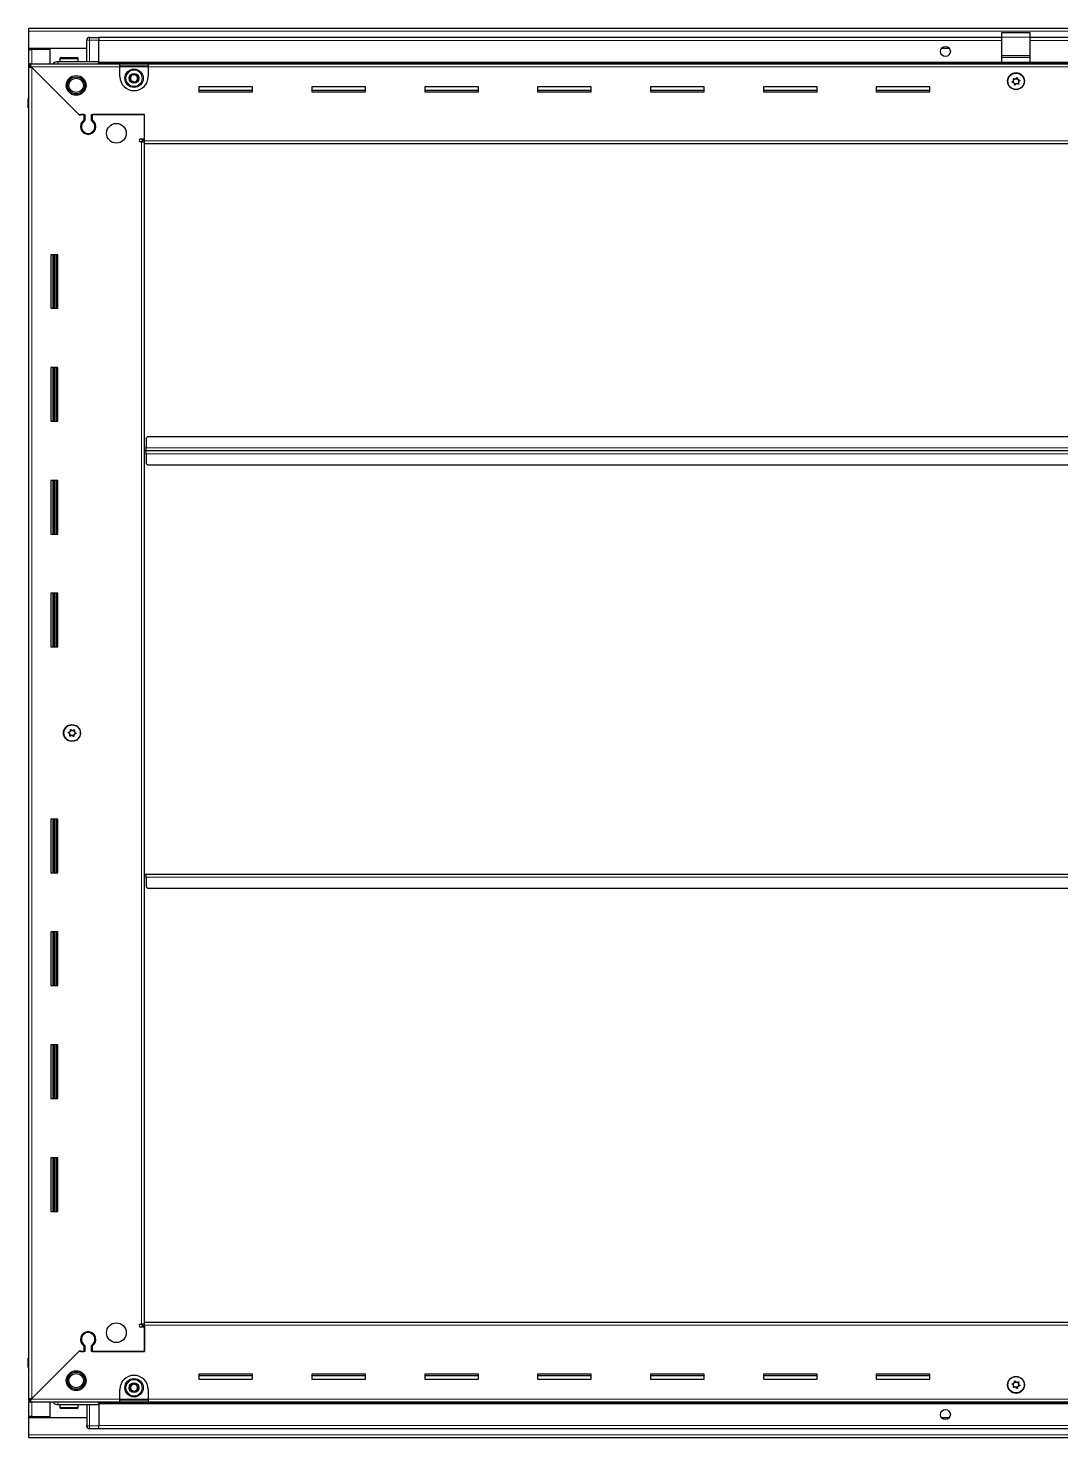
# Model space of a CAD drawing. Header units: millimetres. Extents: x 1219 to 6202, y -1244 to 1898.
# Drawn here: x 4726 to 5458, y 677 to 1676 of the extents above; entities that cross this region are included whole.
import ezdxf

# ---------------------------------------------------------------- set-up
doc = ezdxf.new("R2010")
doc.units = ezdxf.units.MM

msp = doc.modelspace()

# ---------------------------------------------------------------- linework, layer by layer
at = {"color": 7, "linetype": 'Continuous', "lineweight": 25}
for p, q in [((4726.84, 1673.72), (4726.84, 1675.82)), ((4726.84, 1675.82), (6125.84, 1675.82)), ((4726.84, 1661.32), (4726.84, 1673.72)), ((4768.52, 1668.82), (4768.52, 1668.82)), ((4769.84, 1669.32), (4776.34, 1669.32)), ((4769.84, 1669.32), (4776.34, 1669.32)), ((4776.34, 1669.32), (4776.34, 1669.32)), ((4776.34, 1669.32), (4776.34, 1669.32)), ((4776.34, 1669.32), (4776.34, 1667.32)), ((5416.34, 1669.17), (4776.34, 1669.17)), ((5416.34, 1672.82), (5436.34, 1672.82)), ((5416.34, 1669.56), (5416.34, 1672.82)), ((5416.34, 1656.41), (5416.34, 1669.56)), ((5436.34, 1669.56), (5436.34, 1672.82)), ((5436.34, 1656.41), (5436.34, 1669.56)), ((6076.34, 1669.17), (5436.34, 1669.17)), ((4767.84, 1661.32), (4726.84, 1661.32)), ((4726.84, 1660.82), (4726.84, 1661.32)), ((4726.84, 1650.57), (4726.84, 1660.82)), ((4726.84, 1660.82), (4728.94, 1660.82)), ((4728.34, 1660.82), (4728.34, 1661.32)), ((4741.84, 1660.82), (4728.94, 1660.82)), ((4741.84, 1650.57), (4741.84, 1660.82)), ((4767.84, 1652.32), (4767.84, 1667.32)), ((4776.34, 1652.32), (4776.34, 1667.32)), ((5379.21, 1661.32), (5373.47, 1661.32)), ((4726.84, 1649.07), (4726.84, 1650.57)), ((4726.84, 1650.57), (4727.84, 1650.57)), ((4726.84, 1648.57), (4726.84, 1649.07)), ((4726.84, 1649.07), (4727.84, 1649.07)), ((4726.84, 704.07), (4726.84, 1648.57)), ((4728.34, 1648.57), (4726.84, 1648.57)), ((4727.84, 1650.57), (4791.34, 1650.57)), ((4727.84, 1649.07), (4727.84, 1650.57)), ((4728.44, 1648.47), (4762.34, 1614.57)), ((4747.34, 1652.32), (4776.34, 1652.32)), ((4748.84, 1654.22), (4748.84, 1652.32)), ((4749.64, 1655.02), (4761.04, 1655.02)), ((4761.84, 1652.32), (4761.84, 1654.22)), ((4776.27, 1650.57), (4776.34, 1652.29)), ((4776.34, 1652.32), (4776.34, 1651.82)), ((4776.34, 1651.17), (6076.34, 1651.17)), ((4791.34, 1648.47), (4791.34, 1650.57)), ((4791.34, 1650.57), (4811.34, 1650.57)), ((4791.34, 1649.07), (4811.34, 1649.07)), ((4791.34, 1641.57), (4791.34, 1648.47)), ((4811.34, 1650.57), (6041.34, 1650.57)), ((4811.34, 1650.57), (4811.34, 1648.47)), ((4811.34, 1648.47), (4811.34, 1641.57)), ((5416.34, 1655.32), (5416.34, 1656.41)), ((5416.34, 1655.32), (5436.34, 1655.32)), ((5416.34, 1651.82), (5416.34, 1655.32)), ((5416.34, 1651.82), (5436.34, 1651.82)), ((5420.34, 1651.82), (5420.34, 1651.17)), ((5422.84, 1651.17), (5422.84, 1651.82)), ((5429.84, 1651.17), (5429.84, 1651.82)), ((5432.34, 1651.17), (5432.34, 1651.82)), ((5436.34, 1655.32), (5436.34, 1656.41)), ((5436.34, 1651.82), (5436.34, 1655.32)), ((4763.04, 1613.87), (4728.94, 1647.97)), ((4885.34, 1634.32), (4847.34, 1634.32)), ((4847.34, 1634.32), (4847.34, 1630.82)), ((4885.34, 1631.57), (4847.34, 1631.57)), ((4847.34, 1630.82), (4885.34, 1630.82)), ((4885.34, 1630.82), (4885.34, 1634.32)), ((4965.34, 1634.32), (4927.34, 1634.32)), ((4927.34, 1634.32), (4927.34, 1630.82)), ((4965.34, 1631.57), (4927.34, 1631.57)), ((4927.34, 1630.82), (4965.34, 1630.82)), ((4965.34, 1630.82), (4965.34, 1634.32)), ((5045.34, 1634.32), (5007.34, 1634.32)), ((5007.34, 1634.32), (5007.34, 1630.82)), ((5045.34, 1631.57), (5007.34, 1631.57)), ((5007.34, 1630.82), (5045.34, 1630.82)), ((5045.34, 1630.82), (5045.34, 1634.32)), ((5125.34, 1634.32), (5087.34, 1634.32)), ((5087.34, 1634.32), (5087.34, 1630.82)), ((5125.34, 1631.57), (5087.34, 1631.57)), ((5087.34, 1630.82), (5125.34, 1630.82)), ((5125.34, 1630.82), (5125.34, 1634.32)), ((5205.34, 1634.32), (5167.34, 1634.32)), ((5167.34, 1634.32), (5167.34, 1630.82)), ((5205.34, 1631.57), (5167.34, 1631.57)), ((5167.34, 1630.82), (5205.34, 1630.82)), ((5205.34, 1630.82), (5205.34, 1634.32)), ((5285.34, 1634.32), (5247.34, 1634.32)), ((5247.34, 1634.32), (5247.34, 1630.82)), ((5285.34, 1631.57), (5247.34, 1631.57)), ((5247.34, 1630.82), (5285.34, 1630.82)), ((5285.34, 1630.82), (5285.34, 1634.32)), ((5365.34, 1634.32), (5327.34, 1634.32)), ((5327.34, 1634.32), (5327.34, 1630.82)), ((5365.34, 1631.57), (5327.34, 1631.57)), ((5327.34, 1630.82), (5365.34, 1630.82)), ((5365.34, 1630.82), (5365.34, 1634.32)), ((4726.34, 1625.82), (4726.34, 1619.32)), ((4726.34, 1619.32), (4726.34, 1625.82)), ((4726.34, 1619.32), (4726.34, 1619.32)), ((4726.84, 1619.32), (4726.34, 1619.32)), ((4726.49, 1619.32), (4726.49, 733.32)), ((4762.34, 1614.57), (4766.54, 1614.57)), ((4763.74, 1614.57), (4763.04, 1613.87)), ((4765.84, 1614.57), (4763.74, 1614.57)), ((4765.84, 1614.57), (4765.84, 1610.68)), ((4766.54, 1614.57), (4766.54, 1610.29)), ((4771.14, 1614.57), (4808.84, 1614.57)), ((4771.14, 1610.29), (4771.14, 1614.57)), ((4771.84, 1610.68), (4771.84, 1614.57)), ((4808.84, 1614.57), (4771.84, 1614.57)), ((4808.84, 1595.92), (4808.84, 1614.57)), ((4808.84, 1597.32), (4808.84, 1614.57)), ((4766.84, 1601.71), (4766.84, 1600.95)), ((4805.99, 1597.32), (4808.84, 1597.32)), ((4806.74, 1595.32), (4805.99, 1595.32)), ((4806.74, 1595.32), (4808.84, 1595.32)), ((4808.84, 1596.32), (4806.84, 1596.32)), ((4806.84, 1596.32), (4806.84, 1595.32)), ((4808.84, 1593.82), (4808.84, 1595.92)), ((6043.84, 1593.82), (4808.84, 1593.82)), ((4808.84, 758.82), (4808.84, 1593.82)), ((4747.34, 1515.32), (4742.34, 1515.32)), ((4742.34, 1515.32), (4742.34, 1477.32)), ((4744.49, 1477.32), (4744.49, 1515.32)), ((4746.28, 1477.32), (4746.28, 1515.32)), ((4746.32, 1477.32), (4746.32, 1515.32)), ((4747.34, 1477.32), (4747.34, 1515.32)), ((4742.34, 1477.32), (4747.34, 1477.32)), ((4747.34, 1435.32), (4742.34, 1435.32)), ((4742.34, 1435.32), (4742.34, 1397.32)), ((4744.49, 1397.32), (4744.49, 1435.32)), ((4746.28, 1397.32), (4746.28, 1435.32)), ((4746.32, 1397.32), (4746.32, 1435.32)), ((4747.34, 1397.32), (4747.34, 1435.32)), ((4742.34, 1397.32), (4747.34, 1397.32)), ((4809.84, 1379.17), (4809.59, 1379.17)), ((4809.59, 1379.17), (4809.59, 1376.32)), ((4810.84, 1386.32), (4809.84, 1385.32)), ((4809.84, 1385.32), (4809.84, 1378.42)), ((6041.84, 1386.32), (4810.84, 1386.32)), ((4809.59, 1376.32), (4808.84, 1376.32)), ((4809.59, 1376.32), (4809.59, 1373.47)), ((4809.59, 1373.47), (4809.84, 1373.47)), ((4809.84, 1376.32), (4809.84, 1378.42)), ((4809.84, 1374.22), (4809.84, 1376.32)), ((6042.84, 1376.32), (4809.84, 1376.32)), ((4809.84, 1374.22), (4809.84, 1367.32)), ((4809.84, 1367.32), (4810.84, 1366.32)), ((4810.84, 1366.32), (6041.84, 1366.32)), ((4747.34, 1355.32), (4742.34, 1355.32)), ((4742.34, 1355.32), (4742.34, 1317.32)), ((4744.49, 1317.32), (4744.49, 1355.32)), ((4746.28, 1317.32), (4746.28, 1355.32)), ((4746.32, 1317.32), (4746.32, 1355.32)), ((4747.34, 1317.32), (4747.34, 1355.32)), ((4742.34, 1317.32), (4747.34, 1317.32)), ((4747.34, 1275.32), (4742.34, 1275.32)), ((4742.34, 1275.32), (4742.34, 1237.32)), ((4744.49, 1237.32), (4744.49, 1275.32)), ((4746.28, 1237.32), (4746.28, 1275.32)), ((4746.32, 1237.32), (4746.32, 1275.32)), ((4747.34, 1237.32), (4747.34, 1275.32)), ((4742.34, 1237.32), (4747.34, 1237.32)), ((4747.34, 1115.32), (4742.34, 1115.32)), ((4742.34, 1115.32), (4742.34, 1077.32)), ((4744.49, 1077.32), (4744.49, 1115.32)), ((4746.28, 1077.32), (4746.28, 1115.32)), ((4746.32, 1077.32), (4746.32, 1115.32)), ((4747.34, 1077.32), (4747.34, 1115.32)), ((4742.34, 1077.32), (4747.34, 1077.32)), ((4808.84, 1076.32), (4809.59, 1076.32)), ((4809.59, 1076.32), (4809.59, 1073.47)), ((4809.59, 1073.47), (4809.84, 1073.47)), ((4809.84, 1074.22), (4809.84, 1076.32)), ((4809.84, 1076.32), (6042.84, 1076.32)), ((4809.84, 1074.22), (4809.84, 1067.32)), ((4809.84, 1067.32), (4810.84, 1066.32)), ((4810.84, 1066.32), (6041.84, 1066.32)), ((4747.34, 1035.32), (4742.34, 1035.32)), ((4742.34, 1035.32), (4742.34, 997.32)), ((4744.49, 997.32), (4744.49, 1035.32)), ((4746.28, 997.32), (4746.28, 1035.32)), ((4746.32, 997.32), (4746.32, 1035.32)), ((4747.34, 997.32), (4747.34, 1035.32)), ((4742.34, 997.32), (4747.34, 997.32)), ((4747.34, 955.32), (4742.34, 955.32)), ((4742.34, 955.32), (4742.34, 917.32)), ((4744.49, 917.32), (4744.49, 955.32)), ((4746.28, 917.32), (4746.28, 955.32)), ((4746.32, 917.32), (4746.32, 955.32)), ((4747.34, 917.32), (4747.34, 955.32)), ((4742.34, 917.32), (4747.34, 917.32)), ((4747.34, 875.32), (4742.34, 875.32)), ((4742.34, 875.32), (4742.34, 837.32)), ((4744.49, 837.32), (4744.49, 875.32)), ((4746.28, 837.32), (4746.28, 875.32)), ((4746.32, 837.32), (4746.32, 875.32)), ((4747.34, 837.32), (4747.34, 875.32)), ((4742.34, 837.32), (4747.34, 837.32)), ((4766.84, 751.7), (4766.84, 750.94)), ((4805.99, 757.32), (4806.74, 757.32)), ((4808.84, 755.32), (4805.99, 755.32)), ((4808.84, 757.32), (4806.74, 757.32)), ((4806.84, 757.32), (4806.84, 756.32)), ((4806.84, 756.32), (4808.84, 756.32)), ((4808.84, 756.72), (4808.84, 758.82)), ((4808.84, 758.82), (6043.84, 758.82)), ((4808.84, 756.72), (4808.84, 738.07)), ((4808.84, 738.07), (4808.84, 755.32)), ((4765.84, 741.96), (4765.84, 738.07)), ((4766.54, 742.36), (4766.54, 738.07)), ((4771.14, 738.07), (4771.14, 742.36)), ((4771.84, 738.07), (4771.84, 741.96)), ((4726.34, 726.82), (4726.34, 733.32)), ((4726.34, 733.32), (4726.34, 733.32)), ((4726.34, 733.32), (4726.34, 733.32)), ((4726.34, 733.32), (4726.34, 726.82)), ((4726.84, 733.32), (4726.34, 733.32)), ((4762.34, 738.07), (4728.44, 704.17)), ((4728.94, 704.67), (4763.04, 738.77)), ((4766.54, 738.07), (4762.34, 738.07)), ((4763.04, 738.77), (4763.74, 738.07)), ((4763.74, 738.07), (4765.84, 738.07)), ((4808.84, 738.07), (4771.14, 738.07)), ((4771.84, 738.07), (4808.84, 738.07)), ((4726.84, 725.5), (4726.84, 725.5)), ((4885.34, 721.82), (4847.34, 721.82)), ((4847.34, 721.82), (4847.34, 718.32)), ((4847.34, 721.07), (4885.34, 721.07)), ((4885.34, 718.32), (4885.34, 721.82)), ((4965.34, 721.82), (4927.34, 721.82)), ((4927.34, 721.82), (4927.34, 718.32)), ((4927.34, 721.07), (4965.34, 721.07)), ((4965.34, 718.32), (4965.34, 721.82)), ((5045.34, 721.82), (5007.34, 721.82)), ((5007.34, 721.82), (5007.34, 718.32)), ((5007.34, 721.07), (5045.34, 721.07)), ((5045.34, 718.32), (5045.34, 721.82)), ((5125.34, 721.82), (5087.34, 721.82)), ((5087.34, 721.82), (5087.34, 718.32)), ((5087.34, 721.07), (5125.34, 721.07)), ((5125.34, 718.32), (5125.34, 721.82)), ((5205.34, 721.82), (5167.34, 721.82)), ((5167.34, 721.82), (5167.34, 718.32)), ((5167.34, 721.07), (5205.34, 721.07)), ((5205.34, 718.32), (5205.34, 721.82)), ((5285.34, 721.82), (5247.34, 721.82)), ((5247.34, 721.82), (5247.34, 718.32)), ((5247.34, 721.07), (5285.34, 721.07)), ((5285.34, 718.32), (5285.34, 721.82)), ((5365.34, 721.82), (5327.34, 721.82)), ((5327.34, 721.82), (5327.34, 718.32)), ((5327.34, 721.07), (5365.34, 721.07)), ((5365.34, 718.32), (5365.34, 721.82)), ((4791.34, 704.17), (4791.34, 711.07)), ((4811.34, 711.07), (4811.34, 704.17)), ((4847.34, 718.32), (4885.34, 718.32)), ((4927.34, 718.32), (4965.34, 718.32)), ((5007.34, 718.32), (5045.34, 718.32)), ((5087.34, 718.32), (5125.34, 718.32)), ((5167.34, 718.32), (5205.34, 718.32)), ((5247.34, 718.32), (5285.34, 718.32)), ((5327.34, 718.32), (5365.34, 718.32)), ((4726.84, 703.57), (4726.84, 704.07)), ((4728.34, 704.07), (4726.84, 704.07)), ((4726.84, 703.57), (4726.84, 702.07)), ((4727.84, 703.57), (4726.84, 703.57)), ((4726.84, 691.82), (4726.84, 702.07)), ((4727.84, 702.07), (4726.84, 702.07)), ((4727.84, 703.57), (4727.84, 702.07)), ((4791.34, 702.07), (4727.84, 702.07)), ((4741.84, 691.82), (4741.84, 702.07)), ((4747.34, 700.32), (4776.34, 700.32)), ((4748.84, 700.32), (4748.84, 698.42)), ((4761.84, 698.42), (4761.84, 700.32)), ((4767.84, 700.32), (4767.84, 685.32)), ((4776.34, 700.36), (4776.27, 702.07)), ((6076.34, 701.47), (4776.34, 701.47)), ((4776.34, 700.32), (4776.34, 700.82)), ((4776.34, 700.32), (4776.34, 685.32)), ((4791.34, 702.07), (4791.34, 704.17)), ((4811.34, 703.57), (4791.34, 703.57)), ((4811.34, 702.07), (4791.34, 702.07)), ((4811.34, 704.17), (4811.34, 702.07)), ((6041.34, 702.07), (4811.34, 702.07)), ((4728.94, 691.82), (4726.84, 691.82)), ((4726.84, 691.32), (4726.84, 691.82)), ((4726.84, 678.92), (4726.84, 691.32)), ((4726.84, 691.32), (4767.84, 691.32)), ((4728.34, 691.32), (4728.34, 691.82)), ((4728.94, 691.82), (4741.84, 691.82)), ((4753.42, 697.62), (4749.64, 697.62)), ((4761.04, 697.62), (4753.42, 697.62)), ((5373.47, 691.32), (5379.21, 691.32)), ((4767.84, 685.32), (4767.84, 685.32)), ((4769.84, 683.32), (4776.34, 683.32)), ((4769.84, 683.32), (4776.34, 683.32)), ((4776.34, 683.32), (4776.34, 685.32)), ((4776.34, 683.47), (6076.34, 683.47)), ((4776.34, 683.32), (4776.34, 683.32)), ((4726.84, 676.82), (4726.84, 678.92)), ((6125.84, 676.82), (4726.84, 676.82))]:
    msp.add_line(p, q, dxfattribs=at)
at = {"color": 8, "linetype": 'Continuous', "lineweight": 18}
for p, q in [((6125.84, 1673.72), (4726.84, 1673.72)), ((4769.84, 1669.32), (4769.84, 1667.32)), ((5416.34, 1669.56), (5436.34, 1669.56)), ((4728.94, 1660.82), (4728.94, 1661.32)), ((4728.94, 1650.57), (4728.94, 1660.82)), ((4767.84, 1667.32), (4769.84, 1667.32)), ((4769.84, 1667.32), (4769.84, 1652.32)), ((4776.34, 1667.32), (4769.84, 1667.32)), ((5416.34, 1667.17), (4776.34, 1667.17)), ((6076.34, 1667.17), (5436.34, 1667.17)), ((4791.34, 1648.47), (4728.44, 1648.47)), ((4748.84, 1654.22), (4761.84, 1654.22)), ((5416.34, 1651.82), (4776.34, 1651.82)), ((6076.34, 1650.59), (4776.34, 1650.59)), ((4791.34, 1648.47), (4811.34, 1648.47)), ((6041.34, 1648.47), (4811.34, 1648.47)), ((5416.34, 1656.41), (5436.34, 1656.41)), ((5422.34, 1651.17), (5422.34, 1651.82)), ((5430.34, 1651.17), (5430.34, 1651.82)), ((6076.34, 1651.82), (5436.34, 1651.82)), ((4728.94, 1647.97), (4728.94, 704.67)), ((4726.84, 1625.82), (4726.34, 1625.82)), ((4806.74, 757.32), (4806.74, 1595.32)), ((4808.84, 1595.92), (6043.84, 1595.92)), ((4743.84, 1515.32), (4743.84, 1477.32)), ((4745.08, 1515.32), (4745.08, 1477.32)), ((4743.84, 1435.32), (4743.84, 1397.32)), ((4745.08, 1435.32), (4745.08, 1397.32)), ((6042.84, 1378.42), (4809.84, 1378.42)), ((4809.84, 1374.22), (6042.84, 1374.22)), ((4743.84, 1355.32), (4743.84, 1317.32)), ((4745.08, 1355.32), (4745.08, 1317.32)), ((4743.84, 1275.32), (4743.84, 1237.32)), ((4745.08, 1275.32), (4745.08, 1237.32)), ((4743.84, 1115.32), (4743.84, 1077.32)), ((4745.08, 1115.32), (4745.08, 1077.32)), ((4809.84, 1074.22), (6042.84, 1074.22)), ((4743.84, 1035.32), (4743.84, 997.32)), ((4745.08, 1035.32), (4745.08, 997.32)), ((4743.84, 955.32), (4743.84, 917.32)), ((4745.08, 955.32), (4745.08, 917.32)), ((4743.84, 875.32), (4743.84, 837.32)), ((4745.08, 875.32), (4745.08, 837.32)), ((6043.84, 756.72), (4808.84, 756.72)), ((4726.84, 726.82), (4726.34, 726.82)), ((4728.44, 704.17), (4791.34, 704.17)), ((4728.94, 691.82), (4728.94, 702.07)), ((4769.84, 685.32), (4769.84, 700.32)), ((4776.34, 702.06), (6076.34, 702.06)), ((4776.34, 700.82), (6076.34, 700.82)), ((4811.34, 704.17), (4791.34, 704.17)), ((4811.34, 704.17), (6041.34, 704.17)), ((4728.94, 691.32), (4728.94, 691.82)), ((4753.15, 698.42), (4748.84, 698.42)), ((4761.84, 698.42), (4753.15, 698.42)), ((4767.84, 685.32), (4769.84, 685.32)), ((4769.84, 683.32), (4769.84, 685.32)), ((4776.34, 685.32), (4769.84, 685.32)), ((4776.34, 685.47), (6076.34, 685.47)), ((6125.84, 678.92), (4726.84, 678.92))]:
    msp.add_line(p, q, dxfattribs=at)
at = {"color": 7, "linetype": 'Continuous', "lineweight": 25, "flags": 128}
msp.add_lwpolyline([(4767.99, 684.57), (4767.88, 684.93), (4767.84, 685.32)], dxfattribs=at)
at = {"color": 7, "linetype": 'Continuous', "lineweight": 25}
for centre, radius in [((5376.34, 1659.32), 3.5), ((4760.34, 1635.32), 7), ((4760.34, 1635.32), 6.03), ((4760.34, 1635.32), 5.1), ((4801.34, 1640.32), 6.5), ((4801.34, 1640.32), 3.46), ((5426.34, 1638.32), 6), ((5426.34, 1638.17), 5.79), ((5426.34, 1638.17), 1.85), ((4788.84, 1601.32), 7), ((4757.34, 1176.32), 6), ((4757.49, 1176.32), 5.79), ((4757.49, 1176.32), 1.85), ((4788.84, 751.32), 7), ((4760.34, 717.32), 7), ((4760.34, 717.32), 6.03), ((4760.34, 717.32), 5.1), ((5426.34, 714.32), 6), ((5426.34, 714.47), 5.79), ((4801.34, 712.32), 6.5), ((4801.34, 712.32), 3.46), ((5426.34, 714.47), 1.85), ((5376.34, 693.32), 3.5)]:
    msp.add_circle(centre, radius, dxfattribs=at)
at = {"color": 8, "linetype": 'Continuous', "lineweight": 18}
for centre in [(4801.34, 1640.32), (4801.34, 712.32)]:
    msp.add_circle(centre, 5.7, dxfattribs=at)
at = {"color": 7, "linetype": 'Continuous', "lineweight": 25}
for centre, radius, start, end in [((4769.84, 1667.32), 2, 90, 180), ((4769.84, 1667.32), 2, 90, 131.40962), ((4749.64, 1654.22), 0.8, 90, 180), ((4761.04, 1654.22), 0.8, 0, 90), ((4767.64, 1652.52), 0.2, 270, 0), ((4801.34, 1641.57), 10, 180, 270), ((4801.34, 1640.32), 2.5, 134.01559, 194.01559), ((4801.34, 1640.32), 2.5, 194.01559, 254.01559), ((4801.34, 1640.32), 2.5, 74.01559, 134.01559), ((4801.34, 1640.32), 2.5, 254.01559, 314.01559), ((4801.34, 1641.57), 10, 270, 0), ((4801.34, 1640.32), 2.5, 14.01559, 74.01559), ((4801.34, 1640.32), 2.5, 314.01559, 14.01559), ((4728.34, 1625.82), 2, 138.59038, 180), ((4768.84, 1606.07), 5.5, 123.05573, 56.94427), ((4768.84, 1606.07), 4.8, 118.63099, 61.36901), ((4805.99, 1596.32), 1, 90, 270), ((4768.84, 746.57), 5.5, 303.05573, 236.94427), ((4768.84, 746.57), 4.8, 298.63099, 241.36901), ((4805.99, 756.32), 1, 90, 270), ((4728.34, 726.82), 2, 180, 221.40962), ((4728.34, 726.82), 2, 180, 221.40962), ((4801.34, 711.07), 10, 90, 180), ((4801.34, 711.07), 10, 0, 90), ((4801.34, 712.32), 2.5, 127.47401, 187.47401), ((4801.34, 712.32), 2.5, 187.47401, 247.47401), ((4801.34, 712.32), 2.5, 67.47401, 127.47401), ((4801.34, 712.32), 2.5, 247.47401, 307.47401), ((4801.34, 712.32), 2.5, 7.47401, 67.47401), ((4801.34, 712.32), 2.5, 307.47401, 7.47401), ((4767.64, 700.12), 0.2, 0, 90), ((4749.64, 698.42), 0.8, 180, 270), ((4761.04, 698.42), 0.8, 270, 360), ((4769.84, 685.32), 2, 180, 270)]:
    msp.add_arc(centre, radius, start, end, dxfattribs=at)
for points, knots in [([(4726.84, 1648.57), (4726.87, 1648.53), (4726.92, 1648.44), (4727.31, 1648.3), (4727.87, 1648.17), (4728.45, 1648.06), (4728.82, 1648), (4728.94, 1647.97)], [0, 0, 0, 0, 0.230255, 0.448522, 0.666786, 0.88505, 1, 1, 1, 1]), ([(4728.44, 1648.47), (4728.4, 1648.73), (4728.31, 1649.22), (4728.17, 1649.86), (4728.04, 1650.33), (4727.93, 1650.55), (4727.87, 1650.57), (4727.84, 1650.57)], [0, 0, 0, 0, 0.230255, 0.448522, 0.666786, 0.88505, 1, 1, 1, 1]), ([(4744.13, 1650.57), (4744.25, 1650.77), (4744.63, 1651.42), (4745.79, 1652.13), (4746.82, 1652.26), (4747.34, 1652.32)], [0, 0, 0, 0, 0.18225, 0.591125, 1, 1, 1, 1]), ([(4776.34, 1652.32), (4776.34, 1652.29), (4776.34, 1652.21), (4776.34, 1651.59), (4776.34, 1651.01), (4776.34, 1650.62), (4776.34, 1650.59)], [0, 0, 0, 0, 0.324279, 0.648558, 0.972836, 1, 1, 1, 1]), ([(4798.57, 1641.12), (4798.94, 1641.48), (4799.63, 1642.15), (4800.32, 1642.81), (4800.64, 1643.12)], [0, 0, 0, 0, 0.5346859, 1, 1, 1, 1]), ([(4799.27, 1638.32), (4799.18, 1638.65), (4798.98, 1639.45), (4798.74, 1640.42), (4798.6, 1641), (4798.57, 1641.12)], [0, 0, 0, 0, 0.362901, 0.866875, 1, 1, 1, 1]), ([(4800.64, 1643.12), (4801.14, 1642.98), (4802.07, 1642.72), (4802.99, 1642.45), (4803.42, 1642.33)], [0, 0, 0, 0, 0.534686, 1, 1, 1, 1]), ([(4804.12, 1639.53), (4803.75, 1639.17), (4803.05, 1638.5), (4802.36, 1637.83), (4802.04, 1637.52)], [0, 0, 0, 0, 0.534686, 1, 1, 1, 1]), ([(4803.42, 1642.33), (4803.45, 1642.21), (4803.59, 1641.63), (4803.83, 1640.66), (4804.03, 1639.86), (4804.12, 1639.53)], [0, 0, 0, 0, 0.133125, 0.637099, 1, 1, 1, 1]), ([(5424.46, 1640.24), (5424.45, 1640.23), (5424.43, 1640.21), (5424.42, 1640.15), (5424.43, 1640.01), (5424.53, 1639.64), (5424.67, 1639.11), (5424.5, 1638.5), (5424.14, 1638.13), (5423.84, 1637.88), (5423.67, 1637.72), (5423.62, 1637.64), (5423.6, 1637.6), (5423.61, 1637.57), (5423.62, 1637.54), (5423.68, 1637.49), (5423.93, 1637.39), (5424.39, 1637.29), (5425.03, 1636.98), (5425.28, 1636.31), (5425.34, 1635.84), (5425.41, 1635.58), (5425.46, 1635.53), (5425.48, 1635.51), (5425.51, 1635.5), (5425.55, 1635.51), (5425.59, 1635.52), (5425.66, 1635.57), (5425.83, 1635.72), (5426.09, 1635.99), (5426.5, 1636.31), (5427.12, 1636.42), (5427.63, 1636.23), (5428, 1636.1), (5428.15, 1636.07), (5428.2, 1636.09), (5428.23, 1636.1), (5428.25, 1636.13), (5428.26, 1636.19), (5428.25, 1636.34), (5428.15, 1636.71), (5428.01, 1637.23), (5428.18, 1637.84), (5428.54, 1638.21), (5428.84, 1638.46), (5429.02, 1638.63), (5429.07, 1638.71), (5429.08, 1638.75), (5429.08, 1638.78), (5429.06, 1638.81), (5429.01, 1638.85), (5428.76, 1638.95), (5428.29, 1639.06), (5427.66, 1639.37), (5427.4, 1640.03), (5427.34, 1640.51), (5427.27, 1640.76), (5427.23, 1640.82), (5427.2, 1640.84), (5427.17, 1640.85), (5427.14, 1640.84), (5427.1, 1640.82), (5427.03, 1640.78), (5426.86, 1640.63), (5426.59, 1640.36), (5426.19, 1640.04), (5425.56, 1639.93), (5425.05, 1640.11), (5424.69, 1640.25), (5424.54, 1640.27), (5424.48, 1640.26), (5424.47, 1640.25), (5424.46, 1640.24)], [0, 0, 0, 0, 0.0020087, 0.00442, 0.0093647, 0.0255282, 0.0677053, 0.0957862, 0.1246456, 0.1503415, 0.1605194, 0.1633943, 0.1656965, 0.1672448, 0.1688741, 0.1707699, 0.1786058, 0.2119941, 0.2499945, 0.2879948, 0.3213831, 0.329219, 0.3311148, 0.3327441, 0.3342924, 0.3362166, 0.3385353, 0.3413178, 0.349662, 0.3753578, 0.4042173, 0.4322982, 0.4744753, 0.4906388, 0.4966691, 0.49844, 0.5, 0.5020087, 0.50442, 0.5093647, 0.5255282, 0.5677053, 0.5957862, 0.6246456, 0.6503415, 0.6605194, 0.6633943, 0.6656965, 0.6672448, 0.6688741, 0.6707699, 0.6786058, 0.7119941, 0.7499945, 0.7879948, 0.8213831, 0.829219, 0.8311148, 0.8327441, 0.8342924, 0.8362166, 0.8385353, 0.8413178, 0.849662, 0.8753578, 0.9042173, 0.9322982, 0.9744753, 0.9906388, 0.9966691, 0.99844, 1, 1, 1, 1]), ([(4802.04, 1637.52), (4801.55, 1637.66), (4800.62, 1637.93), (4799.7, 1638.19), (4799.27, 1638.32)], [0, 0, 0, 0, 0.534686, 1, 1, 1, 1]), ([(4759.13, 1178.6), (4759.12, 1178.6), (4759.09, 1178.61), (4759.03, 1178.61), (4758.9, 1178.57), (4758.55, 1178.4), (4758.07, 1178.15), (4757.43, 1178.19), (4757, 1178.47), (4756.69, 1178.71), (4756.5, 1178.85), (4756.41, 1178.88), (4756.37, 1178.89), (4756.33, 1178.87), (4756.31, 1178.85), (4756.28, 1178.79), (4756.23, 1178.53), (4756.23, 1178.05), (4756.05, 1177.36), (4755.45, 1176.98), (4755, 1176.82), (4754.77, 1176.7), (4754.72, 1176.64), (4754.71, 1176.61), (4754.71, 1176.58), (4754.72, 1176.55), (4754.74, 1176.51), (4754.8, 1176.46), (4754.98, 1176.32), (4755.3, 1176.11), (4755.7, 1175.79), (4755.94, 1175.2), (4755.86, 1174.66), (4755.81, 1174.28), (4755.81, 1174.13), (4755.83, 1174.07), (4755.86, 1174.05), (4755.89, 1174.03), (4755.95, 1174.04), (4756.09, 1174.08), (4756.43, 1174.25), (4756.92, 1174.49), (4757.55, 1174.46), (4757.99, 1174.18), (4758.29, 1173.94), (4758.49, 1173.8), (4758.58, 1173.77), (4758.62, 1173.76), (4758.65, 1173.77), (4758.67, 1173.8), (4758.71, 1173.86), (4758.75, 1174.12), (4758.76, 1174.6), (4758.93, 1175.29), (4759.53, 1175.67), (4759.98, 1175.82), (4760.22, 1175.95), (4760.26, 1176), (4760.28, 1176.03), (4760.28, 1176.06), (4760.27, 1176.1), (4760.24, 1176.13), (4760.18, 1176.19), (4760, 1176.33), (4759.68, 1176.53), (4759.28, 1176.86), (4759.05, 1177.45), (4759.12, 1177.98), (4759.18, 1178.37), (4759.17, 1178.52), (4759.15, 1178.57), (4759.14, 1178.59), (4759.13, 1178.6)], [0, 0, 0, 0, 0.002009, 0.00442, 0.009365, 0.025528, 0.067705, 0.095786, 0.124646, 0.150342, 0.160519, 0.163394, 0.165697, 0.167245, 0.168874, 0.17077, 0.178606, 0.211994, 0.249994, 0.287995, 0.321383, 0.329219, 0.331115, 0.332744, 0.334292, 0.336217, 0.338535, 0.341318, 0.349662, 0.375358, 0.404217, 0.432298, 0.474475, 0.490639, 0.496669, 0.49844, 0.5, 0.502009, 0.50442, 0.509365, 0.525528, 0.567705, 0.595786, 0.624646, 0.650342, 0.660519, 0.663394, 0.665697, 0.667245, 0.668874, 0.67077, 0.678606, 0.711994, 0.749994, 0.787995, 0.821383, 0.829219, 0.831115, 0.832744, 0.834292, 0.836217, 0.838535, 0.841318, 0.849662, 0.875358, 0.904217, 0.932298, 0.974475, 0.990639, 0.996669, 0.99844, 1, 1, 1, 1]), ([(4798.68, 713.43), (4798.78, 713.51), (4799.25, 713.87), (4800.04, 714.48), (4800.69, 714.98), (4800.97, 715.19)], [0, 0, 0, 0, 0.1331247, 0.6370994, 1, 1, 1, 1]), ([(4799.05, 710.57), (4798.98, 711.08), (4798.86, 712.03), (4798.73, 712.99), (4798.68, 713.43)], [0, 0, 0, 0, 0.534686, 1, 1, 1, 1]), ([(4801.72, 709.46), (4801.24, 709.66), (4800.35, 710.03), (4799.46, 710.4), (4799.05, 710.57)], [0, 0, 0, 0, 0.534686, 1, 1, 1, 1]), ([(4800.97, 715.19), (4801.44, 714.99), (4802.33, 714.62), (4803.22, 714.25), (4803.63, 714.08)], [0, 0, 0, 0, 0.5346859, 1, 1, 1, 1]), ([(4804.01, 711.22), (4803.74, 711.01), (4803.08, 710.51), (4802.29, 709.9), (4801.82, 709.54), (4801.72, 709.46)], [0, 0, 0, 0, 0.362901, 0.866875, 1, 1, 1, 1]), ([(4803.63, 714.08), (4803.7, 713.57), (4803.83, 712.61), (4803.95, 711.66), (4804.01, 711.22)], [0, 0, 0, 0, 0.534686, 1, 1, 1, 1]), ([(5424.46, 712.4), (5424.47, 712.4), (5424.49, 712.38), (5424.55, 712.38), (5424.69, 712.4), (5425.06, 712.54), (5425.56, 712.72), (5426.19, 712.61), (5426.59, 712.29), (5426.87, 712.01), (5427.04, 711.85), (5427.13, 711.81), (5427.17, 711.8), (5427.2, 711.81), (5427.23, 711.83), (5427.27, 711.88), (5427.34, 712.14), (5427.4, 712.61), (5427.66, 713.28), (5428.29, 713.59), (5428.76, 713.69), (5429.01, 713.79), (5429.06, 713.84), (5429.08, 713.87), (5429.08, 713.9), (5429.07, 713.93), (5429.05, 713.97), (5429, 714.04), (5428.84, 714.19), (5428.54, 714.43), (5428.18, 714.8), (5428.01, 715.41), (5428.15, 715.94), (5428.25, 716.32), (5428.26, 716.47), (5428.25, 716.52), (5428.23, 716.55), (5428.19, 716.56), (5428.14, 716.57), (5427.99, 716.54), (5427.63, 716.41), (5427.12, 716.23), (5426.5, 716.34), (5426.09, 716.66), (5425.82, 716.94), (5425.64, 717.09), (5425.56, 717.14), (5425.51, 717.15), (5425.48, 717.14), (5425.46, 717.12), (5425.41, 717.06), (5425.34, 716.81), (5425.28, 716.33), (5425.03, 715.67), (5424.39, 715.36), (5423.93, 715.25), (5423.68, 715.15), (5423.62, 715.11), (5423.61, 715.08), (5423.6, 715.05), (5423.61, 715.01), (5423.63, 714.98), (5423.68, 714.91), (5423.85, 714.76), (5424.15, 714.52), (5424.5, 714.14), (5424.67, 713.53), (5424.53, 713.01), (5424.43, 712.63), (5424.42, 712.48), (5424.44, 712.43), (5424.45, 712.41), (5424.46, 712.4)], [0, 0, 0, 0, 0.002009, 0.00442, 0.009365, 0.025528, 0.067705, 0.095786, 0.124646, 0.150342, 0.160519, 0.163394, 0.165697, 0.167245, 0.168874, 0.17077, 0.178606, 0.211994, 0.249994, 0.287995, 0.321383, 0.329219, 0.331115, 0.332744, 0.334292, 0.336217, 0.338535, 0.341318, 0.349662, 0.375358, 0.404217, 0.432298, 0.474475, 0.490639, 0.496669, 0.49844, 0.5, 0.502009, 0.50442, 0.509365, 0.525528, 0.567705, 0.595786, 0.624646, 0.650342, 0.660519, 0.663394, 0.665697, 0.667245, 0.668874, 0.67077, 0.678606, 0.711994, 0.749994, 0.787995, 0.821383, 0.829219, 0.831115, 0.832744, 0.834292, 0.836217, 0.838535, 0.841318, 0.849662, 0.875358, 0.904217, 0.932298, 0.974475, 0.990639, 0.996669, 0.99844, 1, 1, 1, 1]), ([(4728.94, 704.67), (4728.69, 704.63), (4728.2, 704.54), (4727.55, 704.4), (4727.09, 704.27), (4726.87, 704.16), (4726.85, 704.1), (4726.84, 704.07)], [0, 0, 0, 0, 0.230255, 0.448522, 0.666786, 0.88505, 1, 1, 1, 1]), ([(4727.84, 702.07), (4727.89, 702.1), (4727.98, 702.15), (4728.11, 702.55), (4728.24, 703.1), (4728.35, 703.68), (4728.42, 704.05), (4728.44, 704.17)], [0, 0, 0, 0, 0.230255, 0.448522, 0.666786, 0.88505, 1, 1, 1, 1]), ([(4744.13, 702.07), (4744.25, 701.87), (4744.63, 701.22), (4745.79, 700.51), (4746.82, 700.39), (4747.34, 700.32)], [0, 0, 0, 0, 0.18225, 0.591125, 1, 1, 1, 1]), ([(4776.34, 700.32), (4776.34, 700.36), (4776.34, 700.44), (4776.34, 701.06), (4776.34, 701.62), (4776.34, 701.99), (4776.34, 702)], [0, 0, 0, 0, 0.3302662, 0.6605324, 0.9907986, 1, 1, 1, 1])]:
    msp.add_open_spline(points, degree=3, knots=knots, dxfattribs=at)
for points in [[(4728.44, 1648.47), (4728.39, 1648.55), (4728.29, 1648.71), (4728.14, 1648.91), (4727.99, 1649.05), (4727.89, 1649.06), (4727.84, 1649.07)], [(4728.34, 1648.57), (4728.35, 1648.52), (4728.37, 1648.42), (4728.51, 1648.27), (4728.71, 1648.12), (4728.86, 1648.02), (4728.94, 1647.97)], [(4727.84, 703.57), (4727.89, 703.58), (4727.99, 703.6), (4728.14, 703.74), (4728.29, 703.94), (4728.39, 704.09), (4728.44, 704.17)], [(4728.94, 704.67), (4728.86, 704.62), (4728.71, 704.52), (4728.51, 704.37), (4728.37, 704.22), (4728.35, 704.12), (4728.34, 704.07)]]:
    msp.add_open_spline(points, degree=3, dxfattribs=at)
at = {"color": 8, "linetype": 'Continuous', "lineweight": 18}
for points, knots in [([(4747.34, 1652.32), (4747.34, 1652.28), (4747.34, 1652.2), (4747.34, 1651.77), (4747.34, 1651.31), (4747.34, 1650.9), (4747.34, 1650.63), (4747.34, 1650.57)], [0, 0, 0, 0, 0.359753, 0.553414, 0.751185, 0.948956, 1, 1, 1, 1]), ([(4747.34, 700.32), (4747.34, 700.37), (4747.34, 700.44), (4747.34, 700.88), (4747.34, 701.33), (4747.34, 701.75), (4747.34, 702.02), (4747.34, 702.07)], [0, 0, 0, 0, 0.3597529, 0.5534142, 0.7511852, 0.9489563, 1, 1, 1, 1])]:
    msp.add_open_spline(points, degree=3, knots=knots, dxfattribs=at)

doc.saveas('drawing.dxf')
